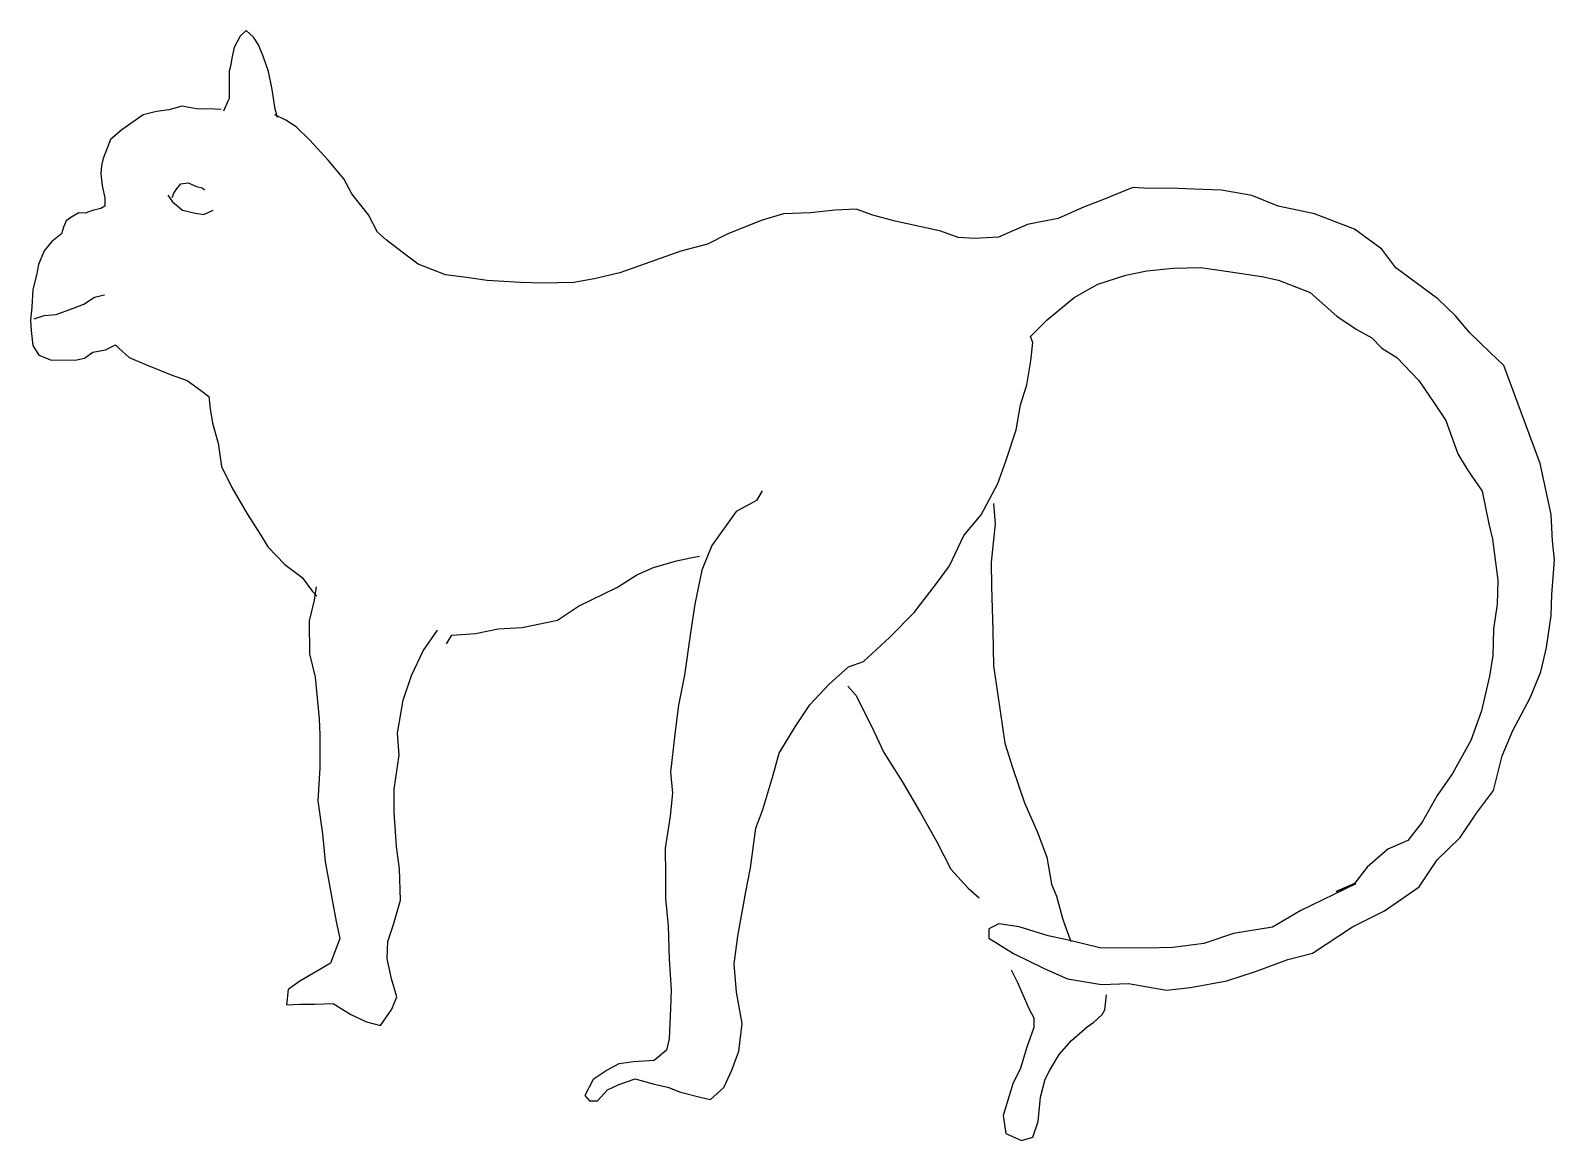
# Model space of a CAD drawing. Header units: millimetres. Extents: x -1482.91 to -1481.48, y 1765.73 to 1766.77.
import ezdxf

# ---------------------------------------------------------------- set-up
doc = ezdxf.new("R2010")
doc.units = ezdxf.units.MM
doc.header["$LTSCALE"] = 10
doc.layers.add('Animais', color=2, linetype='Continuous')

msp = doc.modelspace()

# ---------------------------------------------------------------- linework, layer by layer
at = {"layer": 'Animais'}
for p, q in [((-1482.7145, 1766.7682), (-1482.7201, 1766.7574)), ((-1482.709, 1766.7736), (-1482.7145, 1766.7682)), ((-1482.7019, 1766.7672), (-1482.709, 1766.7736)), ((-1482.6971, 1766.7601), (-1482.7019, 1766.7672)), ((-1482.7201, 1766.7574), (-1482.7219, 1766.749)), ((-1482.6925, 1766.7483), (-1482.6971, 1766.7601)), ((-1482.7236, 1766.7398), (-1482.7248, 1766.7352)), ((-1482.7219, 1766.749), (-1482.7236, 1766.7398)), ((-1482.6879, 1766.7349), (-1482.6925, 1766.7483)), ((-1482.7248, 1766.7352), (-1482.7249, 1766.7203)), ((-1482.6845, 1766.718), (-1482.6879, 1766.7349)), ((-1482.725, 1766.7095), (-1482.7261, 1766.7069)), ((-1482.7249, 1766.7203), (-1482.725, 1766.7095)), ((-1482.6816, 1766.6993), (-1482.6845, 1766.718)), ((-1482.8059, 1766.694), (-1482.826, 1766.68)), ((-1482.7932, 1766.6971), (-1482.8059, 1766.694)), ((-1482.7815, 1766.6989), (-1482.7932, 1766.6971)), ((-1482.7696, 1766.7022), (-1482.7815, 1766.6989)), ((-1482.7558, 1766.6997), (-1482.7696, 1766.7022)), ((-1482.7386, 1766.6994), (-1482.7558, 1766.6997)), ((-1482.7324, 1766.6991), (-1482.7386, 1766.6994)), ((-1482.7261, 1766.7069), (-1482.7302, 1766.6976)), ((-1482.6714, 1766.689), (-1482.6818, 1766.6941)), ((-1482.6792, 1766.6916), (-1482.6816, 1766.6993)), ((-1482.826, 1766.68), (-1482.8368, 1766.6707)), ((-1482.6618, 1766.6829), (-1482.6714, 1766.689)), ((-1482.6489, 1766.6702), (-1482.6618, 1766.6829)), ((-1482.8368, 1766.6707), (-1482.8436, 1766.6528)), ((-1482.6316, 1766.6513), (-1482.6489, 1766.6702)), ((-1482.8436, 1766.6528), (-1482.8453, 1766.6463)), ((-1482.6169, 1766.6338), (-1482.6316, 1766.6513)), ((-1482.8453, 1766.6463), (-1482.8457, 1766.6384)), ((-1482.8457, 1766.6384), (-1482.8444, 1766.6272)), ((-1482.8444, 1766.6272), (-1482.842, 1766.6159)), ((-1482.7771, 1766.6201), (-1482.7746, 1766.6241)), ((-1482.7746, 1766.6241), (-1482.7705, 1766.6291)), ((-1482.7705, 1766.6291), (-1482.7635, 1766.6301)), ((-1482.7635, 1766.6301), (-1482.7558, 1766.6265)), ((-1482.7558, 1766.6265), (-1482.7502, 1766.6253)), ((-1482.7502, 1766.6253), (-1482.748, 1766.6234)), ((-1482.6092, 1766.6195), (-1482.6169, 1766.6338)), ((-1481.8736, 1766.6257), (-1481.9012, 1766.6144)), ((-1481.8582, 1766.6247), (-1481.8736, 1766.6257)), ((-1481.8382, 1766.6251), (-1481.8582, 1766.6247)), ((-1481.8159, 1766.6241), (-1481.8382, 1766.6251)), ((-1481.7898, 1766.623), (-1481.8159, 1766.6241)), ((-1481.7615, 1766.618), (-1481.7898, 1766.623)), ((-1482.842, 1766.6079), (-1482.8457, 1766.6058)), ((-1482.842, 1766.6159), (-1482.842, 1766.6079)), ((-1482.7828, 1766.6184), (-1482.7783, 1766.6122)), ((-1482.7786, 1766.6163), (-1482.7771, 1766.6201)), ((-1482.7783, 1766.6122), (-1482.7689, 1766.6043)), ((-1482.5937, 1766.5997), (-1482.6092, 1766.6195)), ((-1481.9201, 1766.6069), (-1481.9439, 1766.5964)), ((-1481.9012, 1766.6144), (-1481.9201, 1766.6069)), ((-1481.7364, 1766.608), (-1481.7615, 1766.618)), ((-1481.7022, 1766.6009), (-1481.7364, 1766.608)), ((-1482.8784, 1766.5943), (-1482.8811, 1766.5882)), ((-1482.8741, 1766.5974), (-1482.8784, 1766.5943)), ((-1482.8664, 1766.6017), (-1482.8741, 1766.5974)), ((-1482.8604, 1766.6014), (-1482.8664, 1766.6017)), ((-1482.8538, 1766.6038), (-1482.8604, 1766.6014)), ((-1482.8457, 1766.6058), (-1482.8538, 1766.6038)), ((-1482.7689, 1766.6043), (-1482.7565, 1766.6014)), ((-1482.7565, 1766.6014), (-1482.7486, 1766.6001)), ((-1482.7486, 1766.6001), (-1482.7399, 1766.6043)), ((-1482.5851, 1766.5835), (-1482.5937, 1766.5997)), ((-1482.2238, 1766.5944), (-1482.2556, 1766.5817)), ((-1482.2026, 1766.6008), (-1482.2238, 1766.5944)), ((-1482.1773, 1766.6016), (-1482.2026, 1766.6008)), ((-1482.1539, 1766.6043), (-1482.1773, 1766.6016)), ((-1482.1342, 1766.6053), (-1482.1539, 1766.6043)), ((-1482.1186, 1766.5994), (-1482.1342, 1766.6053)), ((-1482.0974, 1766.5938), (-1482.1186, 1766.5994)), ((-1482.0545, 1766.5845), (-1482.0974, 1766.5938)), ((-1481.9618, 1766.5929), (-1481.9726, 1766.5906)), ((-1481.9439, 1766.5964), (-1481.9618, 1766.5929)), ((-1481.6646, 1766.5862), (-1481.7022, 1766.6009)), ((-1482.8827, 1766.5819), (-1482.8924, 1766.5744)), ((-1482.8811, 1766.5882), (-1482.8827, 1766.5819)), ((-1482.5771, 1766.5762), (-1482.5851, 1766.5835)), ((-1482.2556, 1766.5817), (-1482.2742, 1766.5723)), ((-1482.038, 1766.5786), (-1482.0545, 1766.5845)), ((-1482.0226, 1766.5775), (-1482.038, 1766.5786)), ((-1482.0001, 1766.5788), (-1482.0226, 1766.5775)), ((-1481.9726, 1766.5906), (-1482.0001, 1766.5788)), ((-1481.6389, 1766.5673), (-1481.6646, 1766.5862)), ((-1482.8993, 1766.5658), (-1482.9045, 1766.5529)), ((-1482.8924, 1766.5744), (-1482.8993, 1766.5658)), ((-1482.5618, 1766.5647), (-1482.5771, 1766.5762)), ((-1482.5469, 1766.5534), (-1482.5618, 1766.5647)), ((-1482.2992, 1766.5655), (-1482.3569, 1766.5453)), ((-1482.2742, 1766.5723), (-1482.2992, 1766.5655)), ((-1481.6256, 1766.5499), (-1481.6389, 1766.5673)), ((-1482.9045, 1766.5529), (-1482.9063, 1766.5428)), ((-1482.5212, 1766.5433), (-1482.5469, 1766.5534)), ((-1481.8603, 1766.5469), (-1481.8355, 1766.5495)), ((-1481.8355, 1766.5495), (-1481.8098, 1766.5502)), ((-1481.8098, 1766.5502), (-1481.7857, 1766.5468)), ((-1481.586, 1766.5207), (-1481.6256, 1766.5499)), ((-1482.9063, 1766.5428), (-1482.9098, 1766.5294)), ((-1482.5013, 1766.5409), (-1482.5212, 1766.5433)), ((-1482.4819, 1766.5378), (-1482.5013, 1766.5409)), ((-1482.4503, 1766.5359), (-1482.4819, 1766.5378)), ((-1482.4297, 1766.5354), (-1482.4503, 1766.5359)), ((-1482.4003, 1766.536), (-1482.4297, 1766.5354)), ((-1482.381, 1766.5394), (-1482.4003, 1766.536)), ((-1482.3569, 1766.5453), (-1482.381, 1766.5394)), ((-1481.9066, 1766.5345), (-1481.88, 1766.5431)), ((-1481.88, 1766.5431), (-1481.8603, 1766.5469)), ((-1481.7857, 1766.5468), (-1481.752, 1766.5416)), ((-1481.752, 1766.5416), (-1481.7363, 1766.5381)), ((-1481.7363, 1766.5381), (-1481.7065, 1766.5265)), ((-1482.9098, 1766.5294), (-1482.9109, 1766.5132)), ((-1482.8619, 1766.5157), (-1482.8518, 1766.5222)), ((-1482.8518, 1766.5222), (-1482.8424, 1766.5245)), ((-1481.9543, 1766.5007), (-1481.9286, 1766.5219)), ((-1481.9286, 1766.5219), (-1481.9066, 1766.5345)), ((-1481.7065, 1766.5265), (-1481.6814, 1766.5043)), ((-1481.5695, 1766.5045), (-1481.586, 1766.5207)), ((-1482.9109, 1766.5132), (-1482.9121, 1766.5001)), ((-1482.8879, 1766.506), (-1482.8724, 1766.5115)), ((-1482.8724, 1766.5115), (-1482.8619, 1766.5157)), ((-1482.9121, 1766.5001), (-1482.9115, 1766.4908)), ((-1482.9087, 1766.5019), (-1482.8992, 1766.5048)), ((-1482.8992, 1766.5048), (-1482.8879, 1766.506)), ((-1481.9699, 1766.4851), (-1481.9543, 1766.5007)), ((-1481.6814, 1766.5043), (-1481.6632, 1766.4919)), ((-1481.6632, 1766.4919), (-1481.6483, 1766.4839)), ((-1481.5561, 1766.4885), (-1481.5695, 1766.5045)), ((-1482.9115, 1766.4908), (-1482.9098, 1766.4767)), ((-1482.8414, 1766.4727), (-1482.8319, 1766.4774)), ((-1482.8319, 1766.4774), (-1482.8288, 1766.474)), ((-1481.9678, 1766.4794), (-1481.9699, 1766.4851)), ((-1481.9696, 1766.4623), (-1481.9678, 1766.4794)), ((-1481.6483, 1766.4839), (-1481.6389, 1766.474)), ((-1481.5369, 1766.47), (-1481.5561, 1766.4885)), ((-1482.9098, 1766.4767), (-1482.9041, 1766.4676)), ((-1482.9041, 1766.4676), (-1482.8922, 1766.4629)), ((-1482.8922, 1766.4629), (-1482.8684, 1766.4632)), ((-1482.8684, 1766.4632), (-1482.8613, 1766.4648)), ((-1482.8613, 1766.4648), (-1482.8532, 1766.4705)), ((-1482.8532, 1766.4705), (-1482.8414, 1766.4727)), ((-1482.8288, 1766.474), (-1482.819, 1766.4653)), ((-1482.819, 1766.4653), (-1482.8042, 1766.459)), ((-1481.6389, 1766.474), (-1481.6248, 1766.4655)), ((-1481.6248, 1766.4655), (-1481.6039, 1766.4436)), ((-1481.5239, 1766.4577), (-1481.5369, 1766.47)), ((-1482.8042, 1766.459), (-1482.7795, 1766.449)), ((-1482.7795, 1766.449), (-1482.7643, 1766.4437)), ((-1481.9733, 1766.4395), (-1481.9696, 1766.4623)), ((-1481.4898, 1766.3653), (-1481.5239, 1766.4577)), ((-1482.7643, 1766.4437), (-1482.7518, 1766.4347)), ((-1482.7518, 1766.4347), (-1482.7441, 1766.4287)), ((-1481.9793, 1766.4206), (-1481.9733, 1766.4395)), ((-1481.6039, 1766.4436), (-1481.5898, 1766.4229)), ((-1482.7441, 1766.4287), (-1482.7427, 1766.417)), ((-1481.9835, 1766.3971), (-1481.9793, 1766.4206)), ((-1481.5898, 1766.4229), (-1481.5785, 1766.406)), ((-1482.7427, 1766.417), (-1482.7406, 1766.4034)), ((-1481.5785, 1766.406), (-1481.5672, 1766.3744)), ((-1482.7406, 1766.4034), (-1482.7353, 1766.3845)), ((-1481.9927, 1766.3687), (-1481.9835, 1766.3971)), ((-1482.7353, 1766.3845), (-1482.7322, 1766.3625)), ((-1482.7322, 1766.3625), (-1482.7223, 1766.3429)), ((-1482.0008, 1766.3466), (-1481.9927, 1766.3687)), ((-1481.5672, 1766.3744), (-1481.5582, 1766.3595)), ((-1481.4793, 1766.3173), (-1481.4898, 1766.3653)), ((-1481.5582, 1766.3595), (-1481.5442, 1766.3393)), ((-1482.7223, 1766.3429), (-1482.7079, 1766.3181)), ((-1482.2226, 1766.3397), (-1482.2282, 1766.3307)), ((-1482.0165, 1766.317), (-1482.0008, 1766.3466)), ((-1481.5442, 1766.3393), (-1481.538, 1766.3087)), ((-1482.2472, 1766.3203), (-1482.2701, 1766.2883)), ((-1482.2282, 1766.3307), (-1482.2472, 1766.3203)), ((-1482.0049, 1766.3277), (-1482.0033, 1766.3085)), ((-1482.7079, 1766.3181), (-1482.6958, 1766.2988)), ((-1482.0328, 1766.2976), (-1482.0165, 1766.317)), ((-1482.0033, 1766.3085), (-1482.0069, 1766.2723)), ((-1481.538, 1766.3087), (-1481.5345, 1766.2941)), ((-1481.4781, 1766.2925), (-1481.4793, 1766.3173)), ((-1482.6958, 1766.2988), (-1482.6884, 1766.2869)), ((-1482.0462, 1766.2689), (-1482.0328, 1766.2976)), ((-1481.5345, 1766.2941), (-1481.5296, 1766.2556)), ((-1481.4762, 1766.2747), (-1481.4781, 1766.2925)), ((-1482.6884, 1766.2869), (-1482.6724, 1766.2703)), ((-1482.3034, 1766.2738), (-1482.2901, 1766.2765)), ((-1482.2901, 1766.2765), (-1482.2817, 1766.278)), ((-1482.2701, 1766.2883), (-1482.2796, 1766.2648)), ((-1482.6724, 1766.2703), (-1482.6561, 1766.2579)), ((-1482.3408, 1766.2606), (-1482.3251, 1766.2674)), ((-1482.3251, 1766.2674), (-1482.3034, 1766.2738)), ((-1482.2796, 1766.2648), (-1482.2861, 1766.233)), ((-1482.0586, 1766.2522), (-1482.0462, 1766.2689)), ((-1482.0069, 1766.2723), (-1482.0065, 1766.2495)), ((-1481.4786, 1766.2421), (-1481.4762, 1766.2747)), ((-1482.6561, 1766.2579), (-1482.6464, 1766.2449)), ((-1482.643, 1766.2493), (-1482.6449, 1766.2365)), ((-1482.3957, 1766.2309), (-1482.359, 1766.2488)), ((-1482.359, 1766.2488), (-1482.3408, 1766.2606)), ((-1482.0795, 1766.2251), (-1482.0586, 1766.2522)), ((-1482.0065, 1766.2495), (-1482.0055, 1766.2079)), ((-1481.5296, 1766.2556), (-1481.5302, 1766.2328)), ((-1482.6449, 1766.2365), (-1482.6496, 1766.217)), ((-1482.6464, 1766.2449), (-1482.6424, 1766.2404)), ((-1481.4795, 1766.2221), (-1481.4786, 1766.2421)), ((-1482.4154, 1766.2177), (-1482.3957, 1766.2309)), ((-1482.2861, 1766.233), (-1482.2902, 1766.2057)), ((-1482.1028, 1766.2014), (-1482.0795, 1766.2251)), ((-1481.5302, 1766.2328), (-1481.5336, 1766.2092)), ((-1481.4836, 1766.192), (-1481.4795, 1766.2221)), ((-1482.6496, 1766.217), (-1482.6491, 1766.1862)), ((-1482.5421, 1766.189), (-1482.5287, 1766.2084)), ((-1482.515, 1766.2036), (-1482.4929, 1766.2053)), ((-1482.4929, 1766.2053), (-1482.4713, 1766.2096)), ((-1482.4713, 1766.2096), (-1482.4488, 1766.2109)), ((-1482.4488, 1766.2109), (-1482.4154, 1766.2177)), ((-1482.2902, 1766.2057), (-1482.296, 1766.1658)), ((-1482.0055, 1766.2079), (-1482.0047, 1766.1747)), ((-1481.5336, 1766.2092), (-1481.5343, 1766.1845)), ((-1482.52, 1766.1954), (-1482.515, 1766.2036)), ((-1482.1272, 1766.1788), (-1482.1028, 1766.2014)), ((-1481.4892, 1766.169), (-1481.4836, 1766.192)), ((-1482.6491, 1766.1862), (-1482.644, 1766.1641)), ((-1482.553, 1766.1657), (-1482.5421, 1766.189)), ((-1482.1413, 1766.1738), (-1482.1272, 1766.1788)), ((-1481.5343, 1766.1845), (-1481.5375, 1766.165)), ((-1482.644, 1766.1641), (-1482.6402, 1766.1248)), ((-1482.561, 1766.1423), (-1482.553, 1766.1657)), ((-1482.296, 1766.1658), (-1482.3015, 1766.1376)), ((-1482.1598, 1766.157), (-1482.1413, 1766.1738)), ((-1482.0047, 1766.1747), (-1482.0008, 1766.147)), ((-1481.5375, 1766.165), (-1481.545, 1766.1323)), ((-1481.4992, 1766.1447), (-1481.4892, 1766.169)), ((-1482.1779, 1766.1381), (-1482.1598, 1766.157)), ((-1482.1421, 1766.1557), (-1482.1346, 1766.147)), ((-1482.5662, 1766.1112), (-1482.561, 1766.1423)), ((-1482.3015, 1766.1376), (-1482.3051, 1766.1102)), ((-1482.1915, 1766.1173), (-1482.1779, 1766.1381)), ((-1482.1346, 1766.147), (-1482.1196, 1766.1178)), ((-1482.0008, 1766.147), (-1481.994, 1766.1019)), ((-1481.5155, 1766.1137), (-1481.4992, 1766.1447)), ((-1482.6402, 1766.1248), (-1482.6394, 1766.1098)), ((-1481.545, 1766.1323), (-1481.5551, 1766.1043)), ((-1482.6394, 1766.1098), (-1482.6394, 1766.0786)), ((-1482.5647, 1766.0907), (-1482.5662, 1766.1112)), ((-1482.3051, 1766.1102), (-1482.309, 1766.0746)), ((-1482.2066, 1766.0923), (-1482.1915, 1766.1173)), ((-1482.1196, 1766.1178), (-1482.1082, 1766.0931)), ((-1481.5551, 1766.1043), (-1481.5723, 1766.0734)), ((-1481.5254, 1766.0899), (-1481.5155, 1766.1137)), ((-1482.5694, 1766.0586), (-1482.5647, 1766.0907)), ((-1482.2127, 1766.0707), (-1482.2066, 1766.0923)), ((-1482.1082, 1766.0931), (-1482.0907, 1766.0657)), ((-1481.994, 1766.1019), (-1481.9867, 1766.0788)), ((-1481.5338, 1766.0572), (-1481.5254, 1766.0899)), ((-1482.6394, 1766.0786), (-1482.6413, 1766.0474)), ((-1481.9867, 1766.0788), (-1481.9755, 1766.0456)), ((-1482.309, 1766.0746), (-1482.3071, 1766.0548)), ((-1482.222, 1766.0394), (-1482.2127, 1766.0707)), ((-1482.0907, 1766.0657), (-1482.0734, 1766.0361)), ((-1481.5723, 1766.0734), (-1481.5868, 1766.0526)), ((-1482.6413, 1766.0474), (-1482.6371, 1766.0164)), ((-1482.5695, 1766.0368), (-1482.5694, 1766.0586)), ((-1482.3071, 1766.0548), (-1482.3095, 1766.0331)), ((-1481.5868, 1766.0526), (-1481.601, 1766.0275)), ((-1481.5498, 1766.0359), (-1481.5338, 1766.0572)), ((-1482.5672, 1766.0044), (-1482.5695, 1766.0368)), ((-1482.3095, 1766.0331), (-1482.3141, 1766.003)), ((-1482.2288, 1766.0216), (-1482.222, 1766.0394)), ((-1482.0734, 1766.0361), (-1482.0583, 1766.0088)), ((-1481.9755, 1766.0456), (-1481.9637, 1766.0186)), ((-1481.5652, 1766.0128), (-1481.5498, 1766.0359)), ((-1482.2338, 1765.9845), (-1482.2288, 1766.0216)), ((-1481.9637, 1766.0186), (-1481.9545, 1765.9944)), ((-1481.601, 1766.0275), (-1481.6144, 1766.01)), ((-1482.6371, 1766.0164), (-1482.6345, 1765.9902)), ((-1482.5644, 1765.9834), (-1482.5672, 1766.0044)), ((-1482.0583, 1766.0088), (-1482.0449, 1765.983)), ((-1481.6144, 1766.01), (-1481.6333, 1766.0019)), ((-1481.5868, 1765.9919), (-1481.5652, 1766.0128)), ((-1482.6345, 1765.9902), (-1482.6281, 1765.9559)), ((-1482.3141, 1766.003), (-1482.3138, 1765.9782)), ((-1481.9545, 1765.9944), (-1481.9501, 1765.969)), ((-1481.6333, 1766.0019), (-1481.6528, 1765.985)), ((-1481.6037, 1765.9666), (-1481.5868, 1765.9919)), ((-1482.5634, 1765.954), (-1482.5644, 1765.9834)), ((-1482.3138, 1765.9782), (-1482.3139, 1765.9554)), ((-1482.2381, 1765.9617), (-1482.2338, 1765.9845)), ((-1482.0449, 1765.983), (-1482.0285, 1765.9651)), ((-1481.6528, 1765.985), (-1481.6647, 1765.9697)), ((-1482.2455, 1765.9201), (-1482.2381, 1765.9617)), ((-1482.0285, 1765.9651), (-1482.0183, 1765.9562)), ((-1481.9501, 1765.969), (-1481.9454, 1765.9575)), ((-1481.6633, 1765.9693), (-1481.7153, 1765.944)), ((-1481.6647, 1765.9697), (-1481.6818, 1765.9622)), ((-1481.6818, 1765.9622), (-1481.6633, 1765.9693)), ((-1481.6365, 1765.9437), (-1481.6037, 1765.9666)), ((-1482.6281, 1765.9559), (-1482.624, 1765.9338)), ((-1482.57, 1765.9309), (-1482.5634, 1765.954)), ((-1482.3139, 1765.9554), (-1482.3112, 1765.9296)), ((-1481.9454, 1765.9575), (-1481.9398, 1765.9368)), ((-1482.624, 1765.9338), (-1482.6205, 1765.9178)), ((-1481.9398, 1765.9368), (-1481.9377, 1765.9302)), ((-1481.7153, 1765.944), (-1481.742, 1765.9285)), ((-1481.6665, 1765.9288), (-1481.6365, 1765.9437)), ((-1482.6205, 1765.9178), (-1482.6294, 1765.8944)), ((-1482.5754, 1765.9148), (-1482.57, 1765.9309)), ((-1482.3112, 1765.9296), (-1482.3103, 1765.8983)), ((-1482.249, 1765.8938), (-1482.2455, 1765.9201)), ((-1481.9997, 1765.9316), (-1482.0093, 1765.9269)), ((-1482.0093, 1765.9269), (-1482.0092, 1765.918)), ((-1482.0092, 1765.918), (-1481.986, 1765.9035)), ((-1481.9807, 1765.9288), (-1481.9997, 1765.9316)), ((-1481.9532, 1765.9202), (-1481.9807, 1765.9288)), ((-1481.9328, 1765.916), (-1481.9532, 1765.9202)), ((-1481.9377, 1765.9302), (-1481.932, 1765.915)), ((-1481.7786, 1765.9226), (-1481.8065, 1765.9131)), ((-1481.742, 1765.9285), (-1481.7786, 1765.9226)), ((-1481.7043, 1765.9039), (-1481.6665, 1765.9288)), ((-1482.5761, 1765.899), (-1482.5754, 1765.9148)), ((-1481.986, 1765.9035), (-1481.9569, 1765.8896)), ((-1481.9046, 1765.9091), (-1481.9328, 1765.916)), ((-1481.8614, 1765.9086), (-1481.9046, 1765.9091)), ((-1481.8357, 1765.9093), (-1481.8614, 1765.9086)), ((-1481.8065, 1765.9131), (-1481.8357, 1765.9093)), ((-1481.7276, 1765.898), (-1481.7043, 1765.9039)), ((-1482.6372, 1765.8897), (-1482.6471, 1765.884)), ((-1482.6294, 1765.8944), (-1482.6372, 1765.8897)), ((-1482.5718, 1765.8797), (-1482.5761, 1765.899)), ((-1482.3103, 1765.8983), (-1482.3083, 1765.8694)), ((-1482.2469, 1765.8671), (-1482.249, 1765.8938)), ((-1481.9569, 1765.8896), (-1481.9349, 1765.8798)), ((-1481.7578, 1765.8867), (-1481.7276, 1765.898)), ((-1482.6582, 1765.8775), (-1482.6692, 1765.8697)), ((-1482.6471, 1765.884), (-1482.6582, 1765.8775)), ((-1482.5669, 1765.8628), (-1482.5718, 1765.8797)), ((-1481.9881, 1765.8881), (-1481.9822, 1765.8763)), ((-1481.9822, 1765.8763), (-1481.9712, 1765.851)), ((-1481.9349, 1765.8798), (-1481.9029, 1765.8745)), ((-1481.9029, 1765.8745), (-1481.8777, 1765.8753)), ((-1481.8777, 1765.8753), (-1481.8417, 1765.869)), ((-1481.8192, 1765.8717), (-1481.7849, 1765.8777)), ((-1481.7849, 1765.8777), (-1481.7578, 1765.8867)), ((-1482.6692, 1765.8697), (-1482.6708, 1765.8553)), ((-1482.5717, 1765.8512), (-1482.5669, 1765.8628)), ((-1482.3083, 1765.8694), (-1482.3091, 1765.8517)), ((-1482.2417, 1765.8375), (-1482.2469, 1765.8671)), ((-1481.8999, 1765.8506), (-1481.8983, 1765.8646)), ((-1481.8417, 1765.869), (-1481.8192, 1765.8717)), ((-1482.6708, 1765.8553), (-1482.6578, 1765.856)), ((-1482.6578, 1765.856), (-1482.6443, 1765.8558)), ((-1482.6443, 1765.8558), (-1482.6269, 1765.8566)), ((-1482.6269, 1765.8566), (-1482.6102, 1765.846)), ((-1482.6102, 1765.846), (-1482.5956, 1765.8393)), ((-1482.5822, 1765.8359), (-1482.5717, 1765.8512)), ((-1482.3091, 1765.8517), (-1482.3104, 1765.8233)), ((-1481.9712, 1765.851), (-1481.9669, 1765.8429)), ((-1481.9101, 1765.839), (-1481.9024, 1765.8461)), ((-1481.9024, 1765.8461), (-1481.8999, 1765.8506)), ((-1482.5956, 1765.8393), (-1482.5822, 1765.8359)), ((-1482.2448, 1765.8115), (-1482.2417, 1765.8375)), ((-1481.9667, 1765.834), (-1481.9732, 1765.8152)), ((-1481.9669, 1765.8429), (-1481.9667, 1765.834)), ((-1481.9314, 1765.8217), (-1481.9165, 1765.8345)), ((-1481.9165, 1765.8345), (-1481.9101, 1765.839)), ((-1482.3104, 1765.8233), (-1482.3128, 1765.8126)), ((-1481.9428, 1765.8083), (-1481.9314, 1765.8217)), ((-1482.3244, 1765.8029), (-1482.3436, 1765.8014)), ((-1482.3128, 1765.8126), (-1482.3244, 1765.8029)), ((-1482.2512, 1765.7936), (-1482.2448, 1765.8115)), ((-1481.9732, 1765.8152), (-1481.9793, 1765.7954)), ((-1481.9517, 1765.7938), (-1481.9428, 1765.8083)), ((-1482.3687, 1765.7937), (-1482.382, 1765.785)), ((-1482.3576, 1765.7997), (-1482.3687, 1765.7937)), ((-1482.3436, 1765.8014), (-1482.3576, 1765.7997)), ((-1482.2589, 1765.7772), (-1482.2512, 1765.7936)), ((-1481.9793, 1765.7954), (-1481.9865, 1765.7808)), ((-1481.956, 1765.7851), (-1481.9517, 1765.7938)), ((-1482.382, 1765.785), (-1482.3898, 1765.7699)), ((-1482.3779, 1765.7647), (-1482.3685, 1765.7751)), ((-1482.3685, 1765.7751), (-1482.3577, 1765.7802)), ((-1482.3577, 1765.7802), (-1482.3424, 1765.7855)), ((-1482.3424, 1765.7855), (-1482.3244, 1765.7805)), ((-1482.3244, 1765.7805), (-1482.3116, 1765.7776)), ((-1482.3116, 1765.7776), (-1482.2996, 1765.773)), ((-1482.2715, 1765.7661), (-1482.2589, 1765.7772)), ((-1481.9865, 1765.7808), (-1481.9957, 1765.7509)), ((-1481.9604, 1765.7681), (-1481.956, 1765.7851)), ((-1482.3898, 1765.7699), (-1482.3854, 1765.7646)), ((-1482.3854, 1765.7646), (-1482.3779, 1765.7647)), ((-1482.2996, 1765.773), (-1482.2798, 1765.7678)), ((-1482.2798, 1765.7678), (-1482.2715, 1765.7661)), ((-1481.9628, 1765.7452), (-1481.9604, 1765.7681)), ((-1481.9957, 1765.7509), (-1481.9932, 1765.734)), ((-1481.9677, 1765.7305), (-1481.9628, 1765.7452)), ((-1481.9932, 1765.734), (-1481.9785, 1765.7273)), ((-1481.9785, 1765.7273), (-1481.9677, 1765.7305))]:
    msp.add_line(p, q, dxfattribs=at)

doc.saveas('drawing.dxf')
